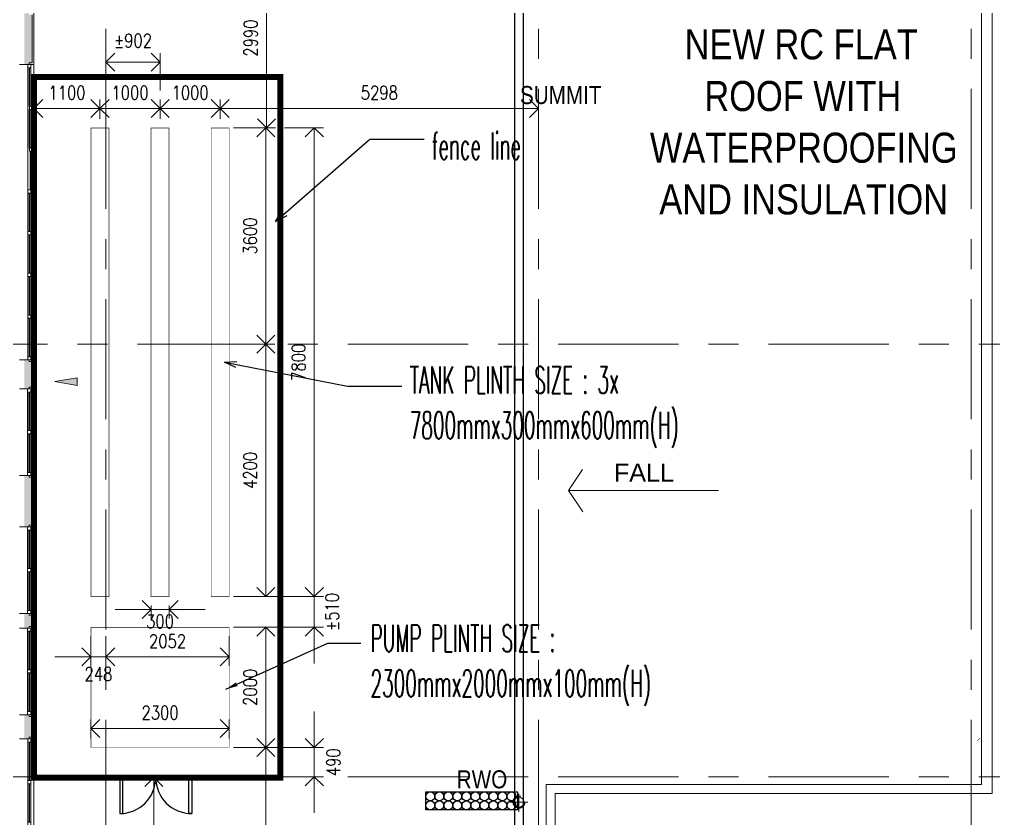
# Model space of a CAD drawing. Header units: millimetres. Extents: x -177800 to -26107, y -132450 to -18386.
# Drawn here: x -50457 to -34246, y -89844 to -76548 of the extents above; entities that cross this region are included whole.
import ezdxf
from ezdxf.lldxf.tags import DXFTag

# ---------------------------------------------------------------- set-up
doc = ezdxf.new("R2010")
doc.units = ezdxf.units.MM
doc.linetypes.add('IDA - Grid Line', pattern=[3500, 2000, -500, 500, -500])
doc.linetypes.add('IDA - Hidden 2-1', pattern=[750, 500, -250])
for name, color, linetype, lineweight in [('A-_ANOT----_A', 7, 'Continuous', 9), ('A-_ANOT----_A-2', 7, 'Continuous', 9), ('A-_ANOTTEXT_T', 7, 'Continuous', 9), ('A-_WALL----_H-1', 7, 'Continuous', 9), ('M-_WATR----_E', 7, 'Continuous', 9)]:
    doc.layers.add(name, color=color, linetype=linetype, lineweight=lineweight)
for name, color, linetype, lineweight, true_color in [('A-_DETA----_E-2', 6, 'IDA - Hidden 2-1', 9, 0xff00ff), ('A-_WALL----_E', 6, 'Continuous', 9, 0xff00ff), ('A-_WALL----_E-1', 6, 'Continuous', 18, 0xff00ff), ('A-_WIND----_E', 6, 'Continuous', 9, 0xff00ff), ('A-_WIND----_E-1', 1, 'Continuous', 9, 0xff0000), ('M-_WATR----_E-1', 7, 'Continuous', 9, 0x007f00), ('S-_ANOTGRID_E-1', 9, 'IDA - Grid Line', 9, 0x808080)]:
    doc.layers.add(name, color=color, linetype=linetype, lineweight=lineweight, true_color=true_color)
for name, color, linetype in [('FENCE LINE', 7, 'S-FENCE'), ('M-_DWAT FHP', 1, 'Continuous'), ('M-_FIRE----_T-_N', 3, 'Continuous'), ('M-_SANI----_T-N', 160, 'Continuous'), ('M-_SANITEXT', 160, 'Continuous'), ('M-ACMV_Plinth', 5, 'Continuous'), ('M-ACMV_Ref Pipe', 134, '500-1-RP')]:
    doc.layers.add(name, color=color, linetype=linetype)
doc.styles.add('Arial Narrow_1', font='ARIALN.TTF', dxfattribs={"height": 500})
doc.styles.add('Arial_3', font='arial.ttf', dxfattribs={"width": 0.8, "height": 5})
doc.styles.add('ROMANS', font='romans.shx', dxfattribs={"width": 0.8})
doc.styles.add('S250', font='romans.shx', dxfattribs={"width": 0.5, "height": 250})
doc.styles.add('TW_Romans', font='romans.shx', dxfattribs={"width": 0.8})
doc.styles.add('X_PSA-022_GRID$0$Arial Narrow', font='ARIALN.TTF')
doc.linetypes.add('500-1-RP', pattern='A,0.75,-0.5,0.75,-0.5,0.75,-0.5,0.75,-1.7,["RP",Standard,S=1,R=0,X=-1,Y=-0.5],-1.7', length=7.9)
tags = doc.linetypes.add('S-FENCE', pattern='A,0.3,-0.1,["/",Standard,S=0.1,R=0,X=-0.05,Y=-0.05],-0.1', length=0.5).pattern_tags.tags
tags[15:16] = [DXFTag(74, 4), DXFTag(75, 0), DXFTag(340, '0'), DXFTag(46, 1.0), DXFTag(50, 0.0), DXFTag(44, 0.0), DXFTag(45, 0.0)]
tags[4:5] = [DXFTag(74, 4), DXFTag(75, 0), DXFTag(340, '0'), DXFTag(46, 1.0), DXFTag(50, 0.0), DXFTag(44, 0.0), DXFTag(45, 0.0)]
doc.dimstyles.new('STANDARD$7', dxfattribs={"dimscale": 500, "dimtxt": 3, "dimasz": 2, "dimexe": 3, "dimexo": 2, "dimgap": 2, "dimtad": 0, "dimdec": 1, "dimzin": 15, "dimdsep": 46, "dimtxsty": 'ROMANS', "dimcen": 2, "dimdle": 3, "dimclrd": 256, "dimclre": 256, "dimclrt": 6, "dimadec": 0, "dimazin": 0, "dimtfac": 1, "dimtdec": 1, "dimtix": 1, "dimtmove": 2, "dimatfit": 3, "dimfxl": 1, "dimtolj": 1, "dimtzin": 15, "dimarcsym": 0})
doc.dimstyles.new('X_PSA-022_GRID$0$KCL-200', dxfattribs={"dimscale": 200, "dimtxt": 2.5, "dimasz": 1.5, "dimexe": 1, "dimexo": 1, "dimgap": 1, "dimtad": 1, "dimdec": 0, "dimzin": 0, "dimdsep": 46, "dimtxsty": 'X_PSA-022_GRID$0$Arial Narrow', "dimblk": 'X_PSA-022_GRID$0$_ARCHTICK', "dimcen": 1.5, "dimdle": 1, "dimclrt": 256, "dimadec": 0, "dimazin": 0, "dimtfac": 1, "dimtdec": 0, "dimtix": 1, "dimtmove": 2, "dimatfit": 3, "dimfxl": 1, "dimtolj": 1, "dimtzin": 0, "dimlwd": -1, "dimlwe": -1, "dimarcsym": 0})

# ---------------------------------------------------------------- blocks, each defined once
blk = doc.blocks.new('X_PSA-022_GRID$0$_ARCHTICK')
at = {"linetype": 'ByBlock', "const_width": 0.267}
blk.add_lwpolyline([(0.471, 0.471), (-0.471, -0.471)], dxfattribs=at)
blk = doc.blocks.new('_Open90')
at = {"color": 0, "linetype": 'ByBlock', "lineweight": -2}
for p, q in [((0, 0), (-1, 0)), ((-0.5, 0.5), (0, 0)), ((0, 0), (-0.5, -0.5))]:
    blk.add_line(p, q, dxfattribs=at)
blk = doc.blocks.new('IDA - Fixed - 2 Panels - 1350L X 600H - B2-AW07-3974685-BLK 2 LOWER ROOF PLAN')
at = {"layer": 'A-_WIND----_E'}
for p, q in [((-675, 25), (-625, 25)), ((-675, -25), (-675, 25)), ((-625, 25), (-625, -25)), ((-625, 25), (-625, -25)), ((-625, 25), (625, 25)), ((-625, -4), (-625, 4)), ((-625, 4), (-25, 4)), ((-25, 25), (25, 25)), ((-25, -25), (-25, 25)), ((-25, 4), (-25, -4)), ((25, 25), (25, -25)), ((25, -4), (25, 4)), ((25, 4), (625, 4)), ((625, -25), (625, 25)), ((625, 25), (675, 25)), ((625, 25), (625, -25)), ((625, 4), (625, -4)), ((675, 25), (675, -25)), ((-625, -25), (-675, -25)), ((-25, -4), (-625, -4)), ((625, -25), (-625, -25)), ((25, -25), (-25, -25)), ((625, -4), (25, -4)), ((675, -25), (625, -25))]:
    blk.add_line(p, q, dxfattribs=at)
blk = doc.blocks.new('IDA - Fixed - 7 Panels - 4600L X 600H - B2-AW06-4032332-BLK 2 LOWER ROOF PLAN')
at = {"layer": 'A-_WIND----_E'}
for p, q in [((-2250, 25), (-2300, 25)), ((-2300, 25), (-2300, -25)), ((-2250, 4), (-2250, 25)), ((-2250, 4), (-2250, 25)), ((-2250, 25), (-1650, 25)), ((-1650, 4), (-2250, 4)), ((-2250, 4), (-2250, -4)), ((-1600, 50), (-1650, 50)), ((-1650, 50), (-1650, 0)), ((-1650, -4), (-1650, 4)), ((-1600, 0), (-1600, 50)), ((-1600, 25), (-1000, 25)), ((-1000, 4), (-1600, 4)), ((-1600, 4), (-1600, -4)), ((-950, 50), (-1000, 50)), ((-1000, 50), (-1000, 0)), ((-1000, -4), (-1000, 4)), ((-950, 0), (-950, 50)), ((-950, 25), (2250, 25)), ((-350, 20), (-950, 20)), ((-950, 20), (-950, 12)), ((-950, 12), (-350, 12)), ((-300, 25), (-350, 25)), ((-350, 25), (-350, 20)), ((-350, 12), (-350, 20)), ((-350, 12), (-350, -25)), ((-300, -25), (-300, 25)), ((300, 4), (-300, 4)), ((-300, 4), (-300, -4)), ((350, 25), (300, 25)), ((300, 25), (300, -25)), ((300, -4), (300, 4)), ((350, -25), (350, 25)), ((950, 4), (350, 4)), ((350, 4), (350, -4)), ((1000, 25), (950, 25)), ((950, 25), (950, -25)), ((950, -4), (950, 4)), ((1000, -25), (1000, 25)), ((1600, 4), (1000, 4)), ((1000, 4), (1000, -4)), ((1650, 25), (1600, 25)), ((1600, 25), (1600, -25)), ((1600, -4), (1600, 4)), ((1650, -25), (1650, 25)), ((2250, 4), (1650, 4)), ((1650, 4), (1650, -4)), ((2300, 25), (2250, 25)), ((2250, 25), (2250, -25)), ((2250, 25), (2250, -25)), ((2250, -4), (2250, 4)), ((2300, -25), (2300, 25)), ((-2300, -25), (-2250, -25)), ((-2250, -4), (-1650, -4)), ((-2250, -25), (-2250, -4)), ((-2250, -25), (-2250, -4)), ((2250, -25), (-2250, -25)), ((-1650, 0), (-1600, 0)), ((-1600, -4), (-1000, -4)), ((-1000, 0), (-950, 0)), ((-350, -25), (-300, -25)), ((-300, -4), (300, -4)), ((300, -25), (350, -25)), ((350, -4), (950, -4)), ((950, -25), (1000, -25)), ((1000, -4), (1600, -4)), ((1600, -25), (1650, -25)), ((1650, -4), (2250, -4)), ((2250, -25), (2300, -25))]:
    blk.add_line(p, q, dxfattribs=at)
blk = doc.blocks.new('IDA - Fixed - 5 Panels - 3300L X 600H - B2-AW05-4015006-BLK 2 LOWER ROOF PLAN')
at = {"layer": 'A-_WIND----_E'}
for p, q in [((-1650, -25), (-1650, 25)), ((-1650, 25), (-1600, 25)), ((-1600, 25), (-1600, -25)), ((1600, 25), (-1600, 25)), ((-1600, 25), (-1600, -25)), ((-1600, -4), (-1600, 4)), ((-1600, 4), (-1000, 4)), ((-1000, -25), (-1000, 25)), ((-1000, 25), (-950, 25)), ((-1000, 4), (-1000, -4)), ((-950, 25), (-950, -25)), ((-950, -4), (-950, 4)), ((-950, 4), (-350, 4)), ((-350, -25), (-350, 25)), ((-350, 25), (-300, 25)), ((-350, 4), (-350, -4)), ((-300, 25), (-300, -25)), ((-300, -4), (-300, 4)), ((-300, 4), (300, 4)), ((300, -25), (300, 25)), ((300, 25), (350, 25)), ((300, 4), (300, -4)), ((350, 25), (350, -25)), ((350, -4), (350, 4)), ((350, 4), (950, 4)), ((950, -25), (950, 25)), ((950, 25), (1000, 25)), ((950, 4), (950, -4)), ((1000, 25), (1000, -25)), ((1000, -4), (1000, 4)), ((1000, 4), (1600, 4)), ((1600, -25), (1600, 25)), ((1600, 25), (1650, 25)), ((1600, -25), (1600, 25)), ((1600, 4), (1600, -4)), ((1650, 25), (1650, -25)), ((-1600, -25), (-1650, -25)), ((-1000, -4), (-1600, -4)), ((-1600, -25), (1600, -25)), ((-950, -25), (-1000, -25)), ((-350, -4), (-950, -4)), ((-300, -25), (-350, -25)), ((300, -4), (-300, -4)), ((350, -25), (300, -25)), ((950, -4), (350, -4)), ((1000, -25), (950, -25)), ((1600, -4), (1000, -4)), ((1650, -25), (1600, -25))]:
    blk.add_line(p, q, dxfattribs=at)

msp = doc.modelspace()

# ---------------------------------------------------------------- hatches: boundary and pattern name
at = {"layer": 'A-_ANOTTEXT_T'}
msp.add_hatch(color=256, dxfattribs=at).paths.add_polyline_path([(-49870.5, -82574.7), (-49495.5, -82640.8), (-49495.5, -82508.6)])
at = {"layer": 'A-_WALL----_H-1'}
h = msp.add_hatch(dxfattribs=at)
h.set_pattern_fill('FP_2', color=256, scale=1.06855, style=0, pattern_type=2)
h.set_pattern_definition([(0, (84948.02, 3005.8), (1085.647, 271.41175), [89.566, -724.6694, 89.566, -724.6694, -4342.588]), (0, (84948.02, 3005.8), (1085.647, 271.41175), [-1628.4705, 89.566, -1538.9046, 89.566, -724.6694, -1899.8823]), (0, (84948.02, 3005.8), (1085.647, 271.41175), [-4071.1763, 89.566, -453.2576, 89.566, -1267.493]), (120, (85355.14, 3141.5), (-777.873, 804.492), [89.566, -724.6694, 89.566, -724.6694, -4342.588]), (120, (85355.14, 3141.5), (-777.873, 804.492), [-1628.4705, 89.566, -1538.9046, 89.566, -724.6694, -1899.8823]), (120, (85355.14, 3141.5), (-777.873, 804.492), [-4071.1763, 89.566, -453.2576, 89.566, -1267.493]), (240, (85490.85, 3684.34), (-307.77403, -1075.90377), [89.566, -724.6694, 89.566, -724.6694, -4342.588]), (240, (85490.85, 3684.34), (-307.77403, -1075.90377), [-1628.4705, 89.566, -1538.9046, 89.566, -724.6694, -1899.8823]), (240, (85490.85, 3684.34), (-307.77403, -1075.90377), [-4071.1763, 89.566, -453.2576, 89.566, -1267.493])])
h.paths.add_polyline_path([(-50376.8, -100405.7), (-50243.2, -100405.7), (-50243.2, -100031.7), (-50296.6, -100031.7), (-50296.6, -100005), (-50376.8, -100005), (-50376.8, -100272.1)])
h.paths.add_polyline_path([(-50296.6, -96478.8), (-50296.6, -96452), (-50243.2, -96452), (-50243.2, -95917.8), (-50296.6, -95917.8), (-50296.6, -95891.1), (-50376.8, -95891.1), (-50376.8, -96478.8)])
h.paths.add_polyline_path([(-50376.8, -92364.8), (-50296.6, -92364.8), (-50296.6, -92338.1), (-50243.2, -92338.1), (-50243.2, -92071), (-50296.6, -92071), (-50296.6, -92044.3), (-50376.8, -92044.3)])
h.paths.add_polyline_path([(-50296.6, -88518.1), (-50296.6, -88491.3), (-50243.2, -88491.3), (-50243.2, -88144.1), (-50296.6, -88144.1), (-50296.6, -88117.3), (-50376.8, -88117.3), (-50376.8, -88518.1)])
h.paths.add_polyline_path([(-50296.6, -86674.8), (-50296.6, -86648.1), (-50243.2, -86648.1), (-50243.2, -86461.1), (-50296.6, -86461.1), (-50296.6, -86434.4), (-50376.8, -86434.4), (-50376.8, -86674.8)])
h.paths.add_polyline_path([(-50376.8, -84991.8), (-50296.6, -84991.8), (-50296.6, -84965.1), (-50243.2, -84965.1), (-50243.2, -84163.7), (-50296.6, -84163.7), (-50296.6, -84137), (-50376.8, -84137)])
h.paths.add_polyline_path([(-50376.8, -82694.5), (-50296.6, -82694.5), (-50296.6, -82667.7), (-50243.2, -82667.7), (-50243.2, -82240.3), (-50296.6, -82240.3), (-50296.6, -82213.6), (-50376.8, -82213.6), (-50376.8, -82641)])
h.paths.add_polyline_path([(-50296.6, -77298.3), (-50296.6, -77271.6), (-50243.2, -77271.6), (-50243.2, -76470.2), (-50296.6, -76470.2), (-50296.6, -76443.4), (-50376.8, -76443.4), (-50376.8, -77298.3)])
h.paths.add_polyline_path([(-50296.6, -75000.9), (-50296.6, -74974.2), (-50243.2, -74974.2), (-50243.2, -74707), (-50296.6, -74707), (-50296.6, -74680.3), (-50376.8, -74680.3), (-50376.8, -75000.9)])
h.paths.add_polyline_path([(-50296.6, -73237.8), (-50296.6, -73211.1), (-50243.2, -73211.1), (-50243.2, -72436.4), (-50296.6, -72436.4), (-50296.6, -72409.7), (-50376.8, -72409.7), (-50376.8, -73237.8)])
h.paths.add_polyline_path([(-50376.8, -67494.3), (-50296.6, -67494.3), (-50296.6, -67467.6), (-50243.2, -67467.6), (-50243.2, -66773.1), (-50296.6, -66773.1), (-50296.6, -66746.3), (-50376.8, -66746.3)])
h.paths.add_polyline_path([(-50376.8, -61831), (-50296.6, -61831), (-50296.6, -61804.3), (-50243.2, -61804.3), (-50243.2, -51254), (-50376.8, -51254), (-50376.8, -61278.5)])

# ---------------------------------------------------------------- linework, layer by layer
at = {"color": 8, "lineweight": -2}
msp.add_line((-34493.5, -88577.4), (-34493.5, -88578.4), dxfattribs=at)
at = {"color": 5}
msp.add_lwpolyline([(-42218.5, -91942.4), (-42068.5, -91942.4), (-42068.5, -64762.4), (-42218.5, -64762.4)], close=True, dxfattribs=at)
at = {"color": 0, "linetype": 'ByBlock', "const_width": 7.5}
msp.add_lwpolyline([(-34518.5, -88553.4), (-34468.5, -88503.4)], dxfattribs=at)
at = {"layer": 'A-_ANOT----_A-2'}
for p, q in [((-41085.2, -84034.3), (-41320.9, -84388)), ((-41320.9, -84388), (-38820.9, -84388)), ((-41083.2, -84740.3), (-41320.9, -84388))]:
    msp.add_line(p, q, dxfattribs=at)
at = {"layer": 'A-_ANOTTEXT_T'}
for p, q in [((-49495.5, -82508.6), (-49870.5, -82574.7)), ((-49495.5, -82640.8), (-49495.5, -82508.6)), ((-49870.5, -82574.7), (-49495.5, -82640.8))]:
    msp.add_line(p, q, dxfattribs=at)
at = {"layer": 'A-_DETA----_E-2'}
msp.add_circle((-42144, -89570.7), 100, dxfattribs=at)
at = {"layer": 'A-_WALL----_E'}
for p, q in [((-34448.5, -89277.4), (-34448.5, -67427.4)), ((-34268.5, -67427.4), (-34268.5, -89427.4)), ((-50243.2, -76470.2), (-50243.2, -77271.6)), ((-50456.9, -77298.3), (-50216.5, -77298.3)), ((-50296.6, -77271.6), (-50296.6, -77298.3)), ((-50243.2, -77271.6), (-50296.6, -77271.6)), ((-50216.5, -77298.3), (-50216.5, -82213.6)), ((-50216.5, -82213.6), (-50456.9, -82213.6)), ((-50296.6, -82213.6), (-50296.6, -82240.3)), ((-50296.6, -82240.3), (-50243.2, -82240.3)), ((-50243.2, -82240.3), (-50243.2, -82667.7)), ((-50296.6, -82667.7), (-50296.6, -82694.5)), ((-50243.2, -82667.7), (-50296.6, -82667.7)), ((-50456.9, -82694.5), (-50216.5, -82694.5)), ((-50216.5, -82694.5), (-50216.5, -84137)), ((-50216.5, -84137), (-50456.9, -84137)), ((-50296.6, -84137), (-50296.6, -84163.7)), ((-50296.6, -84163.7), (-50243.2, -84163.7)), ((-50243.2, -84163.7), (-50243.2, -84965.1)), ((-50456.9, -84991.8), (-50216.5, -84991.8)), ((-50296.6, -84965.1), (-50296.6, -84991.8)), ((-50243.2, -84965.1), (-50296.6, -84965.1)), ((-50216.5, -84991.8), (-50216.5, -86434.4)), ((-50216.5, -86434.4), (-50456.9, -86434.4)), ((-50296.6, -86434.4), (-50296.6, -86461.1)), ((-50296.6, -86461.1), (-50243.2, -86461.1)), ((-50243.2, -86461.1), (-50243.2, -86648.1)), ((-50456.9, -86674.8), (-50216.5, -86674.8)), ((-50296.6, -86648.1), (-50296.6, -86674.8)), ((-50243.2, -86648.1), (-50296.6, -86648.1)), ((-50216.5, -86674.8), (-50216.5, -88117.3)), ((-50216.5, -88117.3), (-50456.9, -88117.3)), ((-50296.6, -88117.3), (-50296.6, -88144.1)), ((-50296.6, -88144.1), (-50243.2, -88144.1)), ((-50243.2, -88144.1), (-50243.2, -88491.3)), ((-50296.6, -88491.3), (-50296.6, -88518.1)), ((-50243.2, -88491.3), (-50296.6, -88491.3)), ((-50456.9, -88518.1), (-50216.5, -88518.1)), ((-50216.5, -88518.1), (-50216.5, -92044.3)), ((-41693.5, -91942.4), (-41693.5, -89277.4)), ((-41543.5, -89277.4), (-41693.5, -89277.4)), ((-41543.5, -89277.4), (-34448.5, -89277.4)), ((-34493.5, -89427.4), (-41543.5, -89427.4)), ((-41543.5, -89427.4), (-41543.5, -91942.4)), ((-34493.5, -89427.4), (-34268.5, -89427.4))]:
    msp.add_line(p, q, dxfattribs=at)
at = {"layer": 'A-_WALL----_E-1'}
for p, q in [((-50216.5, -76443.4), (-50216.5, -77298.3)), ((-50456.9, -77298.3), (-50216.5, -77298.3)), ((-50456.9, -82213.6), (-50216.5, -82213.6)), ((-50216.5, -82694.5), (-50216.5, -82213.6)), ((-50456.9, -82694.5), (-50216.5, -82694.5)), ((-50456.9, -84137), (-50216.5, -84137)), ((-50216.5, -84137), (-50216.5, -84991.8)), ((-50456.9, -84991.8), (-50216.5, -84991.8)), ((-50456.9, -86434.4), (-50216.5, -86434.4)), ((-50216.5, -86674.8), (-50216.5, -86434.4)), ((-50456.9, -86674.8), (-50216.5, -86674.8)), ((-50456.9, -88117.3), (-50216.5, -88117.3)), ((-50216.5, -88117.3), (-50216.5, -88518.1)), ((-50456.9, -88518.1), (-50216.5, -88518.1))]:
    msp.add_line(p, q, dxfattribs=at)
at = {"layer": 'FENCE LINE'}
for p, q in [((-48789.5, -89162.1), (-48789.5, -89762.1)), ((-48739.5, -89762.1), (-48739.5, -89162.1)), ((-47639.5, -89762.1), (-47639.5, -89162.1)), ((-47589.5, -89162.1), (-47589.5, -89762.1)), ((-48789.5, -89762.1), (-48739.5, -89762.1)), ((-47589.5, -89762.1), (-47639.5, -89762.1))]:
    msp.add_line(p, q, dxfattribs=at)
at = {"layer": 'FENCE LINE', "ltscale": 2500, "const_width": 100}
msp.add_lwpolyline([(-46116.9, -77502.1), (-50216.9, -77502.1), (-50216.9, -89162.1), (-46116.9, -89162.1)], close=True, dxfattribs=at)
at = {"layer": 'FENCE LINE'}
for centre, start, end in [((-48789.5, -89162.1), 270, 0), ((-47589.5, -89162.1), 180, 270)]:
    msp.add_arc(centre, 600, start, end, dxfattribs=at)
at = {"layer": 'M-_DWAT FHP', "color": 8, "lineweight": 13}
for p, q in [((-46346.7, -75662.1), (-46346.7, -78052.1)), ((-49018.5, -77728.9), (-49018.5, -77107.5)), ((-48116.9, -77728.9), (-48116.9, -77107.5)), ((-48416.9, -77257.5), (-48718.5, -77257.5)), ((-50216.9, -78202.1), (-50216.9, -77878.9)), ((-49116.9, -78202.1), (-49116.9, -77878.9)), ((-49116.9, -78202.1), (-49116.9, -77878.9)), ((-48116.9, -78202.1), (-48116.9, -77878.9)), ((-48116.9, -78202.1), (-48116.9, -77878.9)), ((-47116.9, -78202.1), (-47116.9, -77878.9)), ((-47116.9, -78202.1), (-47116.9, -77878.9)), ((-41818.5, -78202.1), (-41818.5, -77878.9)), ((-49416.9, -78028.9), (-49916.9, -78028.9)), ((-48416.9, -78028.9), (-48816.9, -78028.9)), ((-47416.9, -78028.9), (-47816.9, -78028.9)), ((-46816.9, -78028.9), (-42118.5, -78028.9)), ((-46893.5, -78352.1), (-46204.8, -78352.1)), ((-46816.9, -78352.1), (-46196.7, -78352.1)), ((-46046.7, -78352.1), (-45399.9, -78352.1)), ((-46354.8, -81652.4), (-46354.8, -78652.1)), ((-45549.9, -85852.1), (-45549.9, -78652.1)), ((-46816.9, -81952.4), (-46204.8, -81952.4)), ((-46816.9, -81952.4), (-46204.8, -81952.4)), ((-46354.8, -82252.4), (-46354.8, -85852.1)), ((-45549.9, -85852.1), (-45549.9, -85552.1)), ((-46893.5, -86152.1), (-45399.9, -86152.1)), ((-46816.9, -86152.1), (-46204.8, -86152.1)), ((-46054.8, -86152.1), (-45399.9, -86152.1)), ((-45549.9, -86662.3), (-45549.9, -86152.1)), ((-48566.9, -86366.7), (-48866.9, -86366.7)), ((-48266.9, -86302.1), (-48266.9, -86516.7)), ((-48266.9, -86366.7), (-47966.9, -86366.7)), ((-47966.9, -86302.1), (-47966.9, -86516.7)), ((-47666.9, -86366.7), (-47366.9, -86366.7)), ((-46893.5, -86662.3), (-46204.8, -86662.3)), ((-46893.5, -86662.3), (-45399.9, -86662.3)), ((-49266.9, -86812.3), (-49266.9, -87306.2)), ((-49018.5, -86812.3), (-49018.5, -87306.2)), ((-49018.5, -86812.3), (-49018.5, -87306.2)), ((-46966.9, -86812.3), (-46966.9, -87306.2)), ((-46354.8, -86962.3), (-46354.8, -88362.3)), ((-45549.9, -86962.3), (-45549.9, -87262.3)), ((-49566.9, -87156.2), (-49866.9, -87156.2)), ((-49018.5, -87156.2), (-49266.9, -87156.2)), ((-48718.5, -87156.2), (-47266.9, -87156.2)), ((-48718.5, -87156.2), (-48418.5, -87156.2)), ((-45549.9, -88362.3), (-45549.9, -88062.3)), ((-49266.9, -88512.3), (-49266.9, -88195.5)), ((-48966.9, -88345.5), (-47266.9, -88345.5)), ((-46966.9, -88512.3), (-46966.9, -88195.5)), ((-46893.5, -88662.3), (-46204.8, -88662.3)), ((-46816.9, -88662.3), (-46204.8, -88662.3)), ((-46816.9, -88662.3), (-45399.9, -88662.3)), ((-45549.9, -88662.3), (-45549.9, -89152.4)), ((-46354.8, -91462.1), (-46354.8, -88962.3)), ((-46816.9, -89152.4), (-45399.9, -89152.4)), ((-48066.9, -89162.1), (-48368.5, -89162.1)), ((-48218.5, -91462.1), (-48218.5, -89462.1)), ((-45549.9, -89452.4), (-45549.9, -89752.4))]:
    msp.add_line(p, q, dxfattribs=at)
at = {"layer": 'M-_WATR----_E'}
for p, q in [((-42144.4, -89431.5), (-42144.4, -89731.5)), ((-42294, -89574.2), (-41994, -89574.2))]:
    msp.add_line(p, q, dxfattribs=at)
at = {"layer": 'M-_WATR----_E-1'}
for start, end in [(0, 180), (180, 0)]:
    msp.add_arc((-42144, -89574.2), 84.1, start, end, dxfattribs=at)
at = {"layer": 'M-ACMV_Plinth', "color": 7, "const_width": 10}
for points in [[(-48966.9, -78352.1), (-49266.9, -78352.1), (-49266.9, -86152.1), (-48966.9, -86152.1)], [(-47966.9, -78352.1), (-48266.9, -78352.1), (-48266.9, -86152.1), (-47966.9, -86152.1)], [(-46966.9, -78352.1), (-47266.9, -78352.1), (-47266.9, -86152.1), (-46966.9, -86152.1)], [(-46966.9, -88662.3), (-46966.9, -86662.3), (-49266.9, -86662.3), (-49266.9, -88662.3)]]:
    msp.add_lwpolyline(points, close=True, dxfattribs=at)
at = {"layer": 'M-ACMV_Ref Pipe', "color": 6, "linetype": 'Continuous'}
msp.add_lwpolyline([(-42168.5, -89402.4), (-42168.5, -89702.4), (-43693.5, -89702.4), (-43693.5, -89402.4)], close=True, dxfattribs=at)
for centre in [(-43618.5, -89477.4), (-43468.5, -89477.4), (-43318.5, -89477.4), (-43168.5, -89477.4), (-43018.5, -89477.4), (-42868.5, -89477.4), (-42718.5, -89477.4), (-42568.5, -89477.4), (-42418.5, -89477.4), (-42268.5, -89477.4), (-43618.5, -89627.4), (-43468.5, -89627.4), (-43318.5, -89627.4), (-43168.5, -89627.4), (-43018.5, -89627.4), (-42868.5, -89627.4), (-42718.5, -89627.4), (-42568.5, -89627.4), (-42418.5, -89627.4), (-42268.5, -89627.4)]:
    msp.add_circle(centre, 75, dxfattribs=at)
at = {"layer": 'S-_ANOTGRID_E-1'}
for p, q in [((-49018.5, -35701.2), (-49018.5, -122559.3)), ((-41818.5, -35701.2), (-41818.5, -122559.3)), ((-34618.5, -35701.2), (-34618.5, -122559.3)), ((-65990.6, -81952.4), (-26107.5, -81952.4)), ((-65990.6, -89152.4), (-26107.5, -89152.4))]:
    msp.add_line(p, q, dxfattribs=at)

# ---------------------------------------------------------------- block references
at = {"layer": 'A-_WIND----_E-1', "xscale": 1.068550212804472, "yscale": 1.068550212804472, "zscale": 1.068550212804472}
for name, p, rotation in [('IDA - Fixed - 7 Panels - 4600L X 600H - B2-AW06-4032332-BLK 2 LOWER ROOF PLAN', (-50292, -79755.9), 270), ('IDA - Fixed - 2 Panels - 1350L X 600H - B2-AW07-3974685-BLK 2 LOWER ROOF PLAN', (-50296, -83415.7), 90), ('IDA - Fixed - 2 Panels - 1350L X 600H - B2-AW07-3974685-BLK 2 LOWER ROOF PLAN', (-50296, -85713.1), 90), ('IDA - Fixed - 2 Panels - 1350L X 600H - B2-AW07-3974685-BLK 2 LOWER ROOF PLAN', (-50296, -87396.1), 90), ('IDA - Fixed - 5 Panels - 3300L X 600H - B2-AW05-4015006-BLK 2 LOWER ROOF PLAN', (-50292, -90281.2), 90)]:
    msp.add_blockref(name, p, dxfattribs=dict(at, rotation=rotation))
at = {"layer": 'M-_DWAT FHP', "color": 8, "lineweight": 13, "xscale": 300, "yscale": 300, "zscale": 300}
for p, rotation in [((-49018.5, -77257.5), 180), ((-50216.9, -78028.9), 180), ((-49116.9, -78028.9), 180), ((-48116.9, -78028.9), 180), ((-47116.9, -78028.9), 180), ((-46346.7, -78352.1), 270), ((-46354.8, -78352.1), 90), ((-45549.9, -78352.1), 90), ((-46354.8, -81952.4), 270), ((-46354.8, -81952.4), 90), ((-46354.8, -86152.1), 270), ((-45549.9, -86152.1), 270), ((-45549.9, -86152.1), 270), ((-47966.9, -86366.7), 180), ((-46354.8, -86662.3), 90), ((-45549.9, -86662.3), 90), ((-49018.5, -87156.2), 180), ((-49018.5, -87156.2), 180), ((-49266.9, -88345.5), 180), ((-46354.8, -88662.3), 270), ((-45549.9, -88662.3), 270), ((-46354.8, -88662.3), 90), ((-45549.9, -89152.4), 90), ((-48218.5, -89162.1), 90)]:
    msp.add_blockref('_Open90', p, dxfattribs=dict(at, rotation=rotation))
for p in [(-48116.9, -77257.5), (-49116.9, -78028.9), (-48116.9, -78028.9), (-47116.9, -78028.9), (-41818.5, -78028.9), (-48266.9, -86366.7), (-49266.9, -87156.2), (-46966.9, -87156.2), (-46966.9, -88345.5)]:
    msp.add_blockref('_Open90', p, dxfattribs=at)

# ---------------------------------------------------------------- texts
at = {"layer": 'A-_ANOT----_A', "style": 'Arial_3'}
msp.add_text('FALL', height=300, dxfattribs=at).set_placement((-40565.1, -84236.7))
at = {"layer": 'A-_ANOTTEXT_T', "style": 'Arial Narrow_1'}
for s, height, p in [('NEW RC FLAT', 500, (-39387.7, -77211.3)), ('ROOF WITH', 500, (-39058.3, -78071.2)), ('SUMMIT', 300, (-42126.5, -77954.7)), ('WATERPROOFING', 500, (-39964.8, -78931.1)), ('AND INSULATION', 500, (-39808.1, -79791)), ('RWO', 300, (-43178.8, -89342))]:
    msp.add_text(s, height=height, dxfattribs=at).set_placement(p)
at = {"layer": 'M-_DWAT FHP', "char_height": 225, "attachment_point": 5, "rotation": 90, "style": 'TW_Romans'}
for s, insert in [('2990', (-46609.2, -76857.1)), ('3600', (-46617.3, -80152.2)), ('7800', (-45812.4, -82252.1)), ('4200', (-46617.3, -84052.2)), ('%%P510', (-45253.5, -86406.7)), ('2000', (-46617.3, -87662.3)), ('490', (-45232.8, -88907.3))]:
    msp.add_mtext(s, dxfattribs=dict(at, insert=insert))
at = {"layer": 'M-_DWAT FHP', "char_height": 225, "attachment_point": 5, "style": 'TW_Romans'}
for s, insert in [('%%P902', (-48567.7, -76900.3)), ('1100', (-49666.9, -77766.4)), ('1000', (-48616.9, -77766.4)), ('1000', (-47616.9, -77766.4)), ('5298', (-44467.7, -77766.4)), ('300', (-48116.9, -86564.7)), ('2052', (-47992.7, -86893.7)), ('248', (-49142.7, -87440)), ('2300', (-48116.9, -88083))]:
    msp.add_mtext(s, dxfattribs=dict(at, insert=insert))
at = {"layer": 'M-_SANI----_T-N', "char_height": 450, "width": 6787.134, "style": 'S250'}
for s, insert, attachment_point in [('\\pxql;{\\Fsimplex|c0;TANK PLINTH SIZE : 3x \\C1;7800mmx300mmx600mm(H)}', (-43962, -82324.4, 0.5), 1), ('\\pxql;{\\Fsimplex|c0;PUMP PLINTH SIZE : \\C1;2300mmx2000mmx100mm(H)}', (-37828.3, -86620.4, 0.5), 3)]:
    msp.add_mtext(s, dxfattribs=dict(at, insert=insert, attachment_point=attachment_point))
at = {"layer": 'M-_SANITEXT', "insert": (-43598.8, -78425.9), "char_height": 450, "width": 6933.43, "attachment_point": 1, "style": 'S250'}
msp.add_mtext('{\\Fsimplex|c0;fence line}', dxfattribs=at)

# ---------------------------------------------------------------- leaders
at = {"layer": 'M-_FIRE----_T-_N', "color": 7}
msp.add_leader([(-47022.6, -87692.4), (-45325, -86926.9), (-44774, -86926.9)], dimstyle='X_PSA-022_GRID$0$KCL-200', override={"dimasz": 1, "dimtad": 0, "dimfxl": 2, "dimtfill": 1, "dimarcsym": 1}, dxfattribs=at)
at = {"layer": 'M-_SANITEXT', "color": 7}
for points in [[(-46193.5, -79910.5), (-44628, -78538.4), (-43723.7, -78538.4)], [(-47043.5, -82252.1), (-45000.4, -82649.2), (-44096.1, -82649.2)]]:
    msp.add_leader(points, dimstyle='STANDARD$7', override={"dimscale": 1, "dimtxt": 0.18, "dimasz": 200, "dimexe": 0.18, "dimexo": 0.0625, "dimgap": 0.09, "dimtih": 1, "dimtoh": 1, "dimdec": 4, "dimzin": 0, "dimtxsty": 'Standard', "dimcen": 0.09, "dimdle": 0, "dimclrd": 0, "dimclre": 0, "dimclrt": 0, "dimtdec": 4, "dimtix": 0, "dimtofl": 0, "dimtmove": 0, "dimldrblk": 'Open30', "dimtzin": 0}, dxfattribs=at)

doc.saveas('drawing.dxf')
